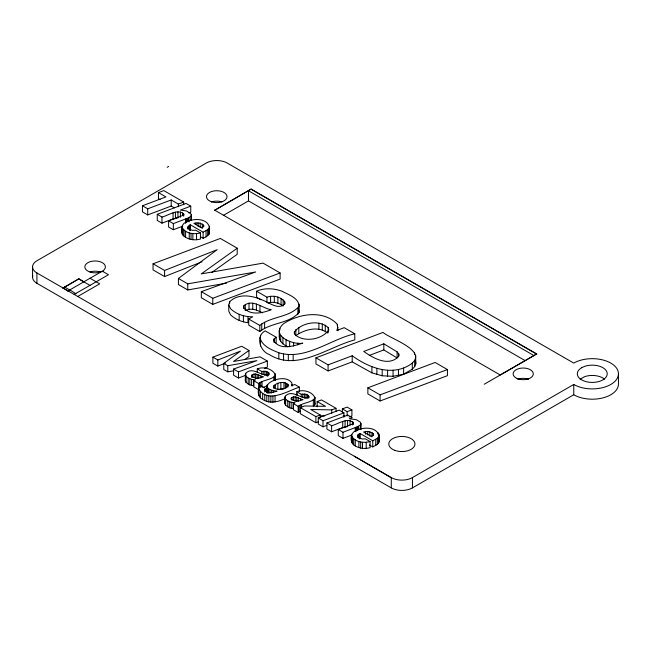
<?xml version="1.0" encoding="UTF-8"?>
<svg xmlns="http://www.w3.org/2000/svg" width="651" height="651" viewBox="0 0 651 651"><rect width="100%" height="100%" fill="white"/><g stroke="black" fill="none" stroke-linecap="round" stroke-linejoin="round"><path stroke-width="0.98" d="M62.952 288.19L78.852 278.84L63.033 287.97L68.013 291.095L69.844 290.037L64.791 287.115L63.033 287.97L36.928 272.972A14.957 8.634 0 0 1 36.928 260.758L206.937 162.677A14.957 8.634 0 0 1 228.045 163.523L573.759 363.095A26.178 15.111 0 0 1 610.784 363.095A26.178 15.111 0 0 1 610.784 384.472A26.178 15.111 0 0 1 573.759 384.472L412.441 477.598A14.957 8.634 0 0 1 391.284 477.598L63.033 287.97M251.131 189.067L214.651 210.306L251.131 189.067L536.709 353.949L484.238 384.236M618.45 373.788L618.45 384.082A26.178 15.111 0 0 1 602.289 398.046A26.178 15.111 0 0 1 573.759 394.766L412.441 487.892A14.957 8.634 0 0 1 391.284 487.892L391.284 477.598M412.441 487.892L412.441 477.598M573.759 394.766L573.759 384.472M102.378 271.744L104.014 269.872A10.286 5.94 0 0 0 96.893 261.051A10.286 5.94 0 0 0 84.98 267.927A10.286 5.94 0 0 0 100.254 272.045L102.378 271.19L108.473 274.738L74.108 294.455M257.275 368.889C263.452 366.293 273.347 368.783 275.495 375.342C271.369 380.184 263.557 379.606 258.642 383.545L258.642 389.656L253.906 386.922L253.906 380.811L255.607 379.826L251.62 379.395L248.194 378.019L246.111 376.392L245.346 374.813L245.744 373.381C252.946 365.512 262.353 378.117 269.416 374.162L268.651 372.624L266.397 371.404L261.71 371.452L257.275 368.889L257.275 372.372M260.913 299.818L256.6 297.328L256.6 291.217L266.959 297.198C272.972 294.993 280.581 296.596 284.674 301.665L284.943 303.537C278.628 310.893 268.717 302.088 261.971 299.891C251.945 295.408 238.315 293.178 229.705 301.714L228.77 305.042L230.56 308.729C236.435 314.368 244.662 316.947 252.71 316.752L248.739 319.039L248.739 325.15L259.798 331.53C271.272 322.343 289.492 323.685 299.11 312.382L298.516 308.883M256.6 291.217C264.558 287.693 273.648 288.271 281.712 291.103C287.978 294.529 298.85 297.743 299.11 306.279C289.492 317.574 271.272 316.231 259.798 325.427L259.798 331.53M296.815 391.715C302.992 389.127 312.887 391.609 315.035 398.168C310.909 403.01 303.097 402.44 298.182 406.379L298.182 412.482L293.446 409.748L293.446 403.636L295.147 402.66L291.16 402.22L287.742 400.845L285.651 399.218L284.886 397.639L285.284 396.215C292.486 388.338 301.893 400.951 308.956 396.996L308.192 395.45L305.937 394.229L301.25 394.278L296.815 391.715L296.815 395.206M313.334 399.901L313.334 406.012L315.035 404.279L314.653 402.473M75.939 293.788L69.844 289.882L68.013 291.095M243.718 305.929L243.677 307.532C250.163 315.971 262.687 313.058 271.239 309.738C262.361 308.33 252.246 298.28 243.718 305.929L243.718 308.541M251.75 375.188L251.734 375.879C254.508 379.492 259.879 378.247 263.549 376.823C259.741 376.221 255.404 371.916 251.75 375.188L251.734 377.621M291.29 398.021L291.274 398.705C294.057 402.326 299.419 401.073 303.089 399.649C299.281 399.047 294.944 394.742 291.29 398.021L291.29 399.763M177.096 218.069L173.076 218.964L161.969 223.147L157.257 220.429L157.257 214.325L161.969 217.043C168.284 215.652 177.69 208.222 183.769 214.065L183.745 214.7L182.068 215.741L168.609 220.876L168.609 226.979L173.345 229.722L182.768 226.174M347.585 420.489L347.585 426.592L342.727 427.609L331.619 431.784L326.916 429.074L326.916 422.963L331.619 425.681C337.934 424.297 347.341 416.868 353.42 422.702L353.395 423.337L351.719 424.379L338.26 429.514L338.26 435.617L342.996 438.359L351.475 435.169M398.811 354.038L398.697 356.398C388.484 367.042 373.308 358.18 363.738 351.45L383.821 343.809L397.102 351.833L398.811 354.038L398.811 355.78M285.219 398.567C278.246 401.846 269.579 404.149 262.646 399.478C257.763 397.411 256.494 388.826 260.945 385.88L265.649 388.598L264.697 390.242C267.488 394.286 273.241 392.358 277.057 391.137C251.001 388.232 284.227 370.622 291.876 383.081L292.136 386.076M337.942 327.258L336.795 330.505L344.192 327.673L354.779 333.784L354.779 339.895C328.194 346.82 296.962 372.12 269.14 354.461C259.855 351.206 255.436 335.997 265.169 330.863L276.146 337.202L274.038 339.049L273.925 341.043C280.443 350.482 293.87 345.99 302.772 343.134C292.974 345.282 269.644 335.379 283.69 323.637C298.931 313.489 323.816 309.664 337.34 324.344L337.942 330.749M209.386 227.37C207.197 217.052 190.735 218.183 183.81 223.505C180.596 226.589 180.53 233.375 184.054 236.264C188.709 239.804 194.877 240.634 200.443 239.039L200.443 232.936L195.699 230.202L192.786 230.364L189.799 229.526L188.342 228.42L187.862 227.329L188.237 226.304L190.393 224.823L203.112 232.163L207.685 229.657L209.386 227.37L209.386 233.473L208.784 234.629L206.082 236.866L203.112 238.274L200.565 236.801M209.386 233.473L209.516 226.214M379.037 436.007C376.848 425.689 360.385 426.828 353.46 432.142C350.246 435.226 350.181 442.013 353.705 444.902C358.359 448.441 364.527 449.271 370.094 447.676L370.094 441.573L365.349 438.839L362.436 439.002L359.45 438.164L357.993 437.057L357.513 435.967L357.887 434.941L360.044 433.46L372.763 440.8L377.344 438.302L379.037 436.007L379.037 442.11L377.344 444.405L372.763 446.912L369.369 444.95M379.037 442.11L379.167 434.852M351.556 441.622L351.727 434.388M287.823 346.796C283.437 344.908 277.855 340.636 279.637 335.216M267.089 386.832L267.089 392.944L267.235 384.782M253.573 379.761L253.573 385.864L249.805 384.904L246.111 382.495L245.346 380.916L245.744 373.381M293.113 402.587L293.113 408.698L289.345 407.729L285.651 405.329L284.886 403.75L285.284 396.215M190.776 220.591L191.28 214.846L190.572 213.43L186.308 210.924L180.417 210.086L190.759 206.155L190.759 212.267L188.896 212.983M360.426 429.229L360.931 423.484L360.223 422.076L356.357 419.708L349.335 418.764L352.272 417.682L347.732 415.061L326.916 422.963M292.136 384.334L291.575 385.685L294.813 384.513L299.346 387.133L299.346 391.495M315.93 357.838L328.08 364.845L352.215 355.772C367.913 367.156 389.925 376.091 408.429 365.748C432.288 351.792 389.819 338.87 383.048 332.392L315.93 357.838L315.93 363.942L328.08 370.956L352.215 361.875L371.892 372.852L382.178 375.782L393.058 376.319L403.636 374.113L412.295 369.207L414.695 366.57L415.777 363.958L415.672 355.275M294.366 331.986C301.478 322.619 318.9 319.332 328.185 327.502L328.82 329.992C321.944 339.716 303.96 342.825 294.757 334.459L294.366 331.986L294.366 333.735M273.453 386.36C276.504 382.349 283.974 380.933 287.954 384.432L288.222 385.506C285.276 389.672 277.57 391.007 273.623 387.418L273.453 386.36L273.453 388.102M298.182 412.482L300.249 411.155M168.609 220.876L173.345 223.61L188.31 217.939L190.776 216.23M338.26 429.514L342.996 432.248L357.96 426.576L360.426 424.867M580.106 379.167L584.793 376.603A14.957 8.634 0 0 1 604.527 379.134M327.453 333.011C318.494 325.703 304.432 329.496 295.847 335.672L295.847 329.561M226.621 283.095L187.773 289.955L178.431 284.56L178.431 278.449L217.125 249.724L164.573 270.45L153.05 263.793L153.05 269.905L164.573 276.561L202.111 261.759M233.782 370.777L227.777 371.835L223.773 369.524L223.773 363.413L240.422 351.141L217.833 359.987L212.893 357.139L212.893 363.242L217.833 366.09L225.336 363.136M244.922 359.466L248.967 356.553L248.967 350.45L241.724 346.267L212.893 357.139M153.05 263.793L220.323 238.445L237.216 248.202L201.24 273.908L263.061 263.126L280.117 272.964L280.117 279.076L212.771 304.383L201.322 297.776L201.322 291.664L255.664 271.98L187.773 283.844L178.431 278.449M211.868 272.419L237.216 254.305L237.216 248.202M248.967 350.45L233.546 361.468L260.042 356.846L267.349 361.061L267.349 367.172L264.558 368.222M167.185 167.291L168.642 166.453M77.689 296.53L99.709 283.828L90.025 278.254L69.844 289.882M223.326 215.416L248.487 200.89L525.276 360.703M214.651 210.127L500.237 375.009L536.709 353.949M90.025 278.254L102.378 271.19M68.095 290.891L69.844 290.037M369.215 355.479L383.821 349.921L397.102 357.944L397.102 351.833M157.257 214.325L186.023 203.421L190.759 206.155M174.387 207.889L171.205 206.058L147.72 214.92L142.447 211.876L142.447 205.773L165.94 196.911L158.462 192.59L158.462 198.701L160.122 199.662M142.447 205.773L147.72 208.816L171.205 199.955L178.35 204.072L183.688 202.07L183.688 204.691M201.322 291.664L212.771 298.272L280.117 272.964M245.932 375.22L238.486 378.019L233.579 375.188L233.579 369.076L238.486 371.908L267.349 361.061M354.779 333.784C330.081 339.44 305.384 360.719 278.831 352.777C271.508 349.799 261.905 346.137 260.026 337.609M299.346 387.133C288.401 390.616 267.325 404.198 258.74 388.769M295.578 394.661L297.466 393.945M367.864 387.817L435.137 362.469L447.432 369.565L447.432 375.676L380.086 400.983L367.864 393.928L367.864 387.817L380.086 394.872L447.432 369.565M320.235 417.608L320.235 414.988L310.73 409.495L331.75 409.886L335.989 408.283L335.989 411.774M326.81 425.388L323.01 426.82L318.274 424.078L318.274 417.975L339.155 410.114L343.931 412.864L343.931 417.234M158.462 192.59L163.8 190.588L183.688 202.07M318.274 417.975L323.01 420.709L343.931 412.864M317.167 406.777L317.167 401.537L321.504 399.926L335.989 408.283M317.167 401.537L325.476 406.338L304.522 405.988L300.282 407.591L315.898 416.607L320.235 414.988M300.249 405.044L300.282 413.694L315.898 422.711L318.502 421.742M262.988 387.418L267.691 385.685M342.361 412.368L342.361 408.877L347.129 407.127L351.906 409.886L351.906 415.989L349.042 417.039M342.361 408.877L347.129 411.635L351.906 409.886M246.176 310.291C251.611 307.573 257.609 310.364 262.581 312.846M233.579 369.076L256.868 360.638L227.777 365.724L223.773 363.413M267.862 303.065C273.021 301.291 278.897 302.805 283.152 306.043L283.152 299.94M283.966 382.568L283.966 388.671L277.863 389.404L277.863 383.293M195.951 222.943L193.9 223.383L201.81 227.948L203.747 226.174L203.625 225.124L200.207 223.13L195.951 222.943L195.951 224.693M365.602 431.58L363.551 432.02L371.461 436.585L373.397 434.811L373.275 433.761L371.924 432.614L367.725 431.458L365.602 431.58L365.602 434.201M181.906 226.874C184.575 233.619 194.234 234.669 200.443 232.936M351.556 435.511C354.225 442.257 363.885 443.307 370.094 441.573M319.739 415.769L324.743 415.859M228.77 305.042L228.77 311.145L230.56 314.832C235.288 319.372 241.529 321.887 247.966 322.693L247.966 316.589M78.852 278.994L90.001 285.374M251.131 189.254L536.709 354.128M534.064 355.658L248.487 190.776L248.487 200.89M248.739 319.039L259.798 325.427M343.158 415.444L344.745 416.363M253.906 380.811L258.642 383.545M293.446 403.636L298.182 406.379M32.778 275.699A14.957 8.634 0 0 0 36.936 283.307L391.284 487.892M391.284 477.777L354.282 456.213M78.852 278.84L83.906 281.785M360.223 428.179L360.931 429.587L360.931 423.484M379.167 440.955L378.841 433.704M415.672 361.378L415.777 363.958M414.695 360.467L414.695 366.57M414.459 352.72L414.459 354.469M412.295 363.103L412.295 369.207M403.636 368.01L403.636 374.113M398.461 369.475L398.461 375.586M393.058 370.216L393.058 376.319M387.597 370.264L387.597 376.376M383.821 343.809L383.821 349.921M382.178 369.678L382.178 375.782M380.086 394.872L380.086 400.983M378.434 437.163L378.434 443.266M378.052 432.565L378.052 434.315M377.344 438.302L377.344 444.405M376.896 368.49L376.896 374.594M375.733 439.392L375.733 445.504M373.275 433.761L373.275 435.503M372.763 440.8L372.763 446.912M371.892 366.749L371.892 372.852M371.924 432.614L371.924 436.976M369.858 431.768L369.858 436.129M367.725 431.458L367.725 434.949M366.188 442.289L366.188 448.393M362.501 442.298L362.501 448.401M360.687 442.005L360.687 448.116M360.044 433.46L360.044 438.701M359.71 433.615L359.71 438.847M359.45 433.769L359.45 438.131M359.01 434.022L359.01 438.383M358.896 441.508L358.896 447.611M358.709 426.218L358.709 429.709M357.96 426.576L357.96 430.067M357.887 434.941L357.887 437.562M356.96 426.983L356.96 430.466M355.975 427.357L355.975 431.719M355.243 427.642L355.243 431.133M355.243 439.824L355.243 445.927M353.705 438.798L353.705 444.902M353.42 422.702L353.42 424.444M353.054 422.051L353.054 423.801M352.557 437.732L352.557 443.836M352.37 421.514L352.37 425.005M352.215 355.772L352.215 361.875M351.833 436.634L351.833 442.737M350.067 420.668L350.067 425.03M347.129 411.635L347.129 415.997M345.079 420.815L345.079 426.926M342.996 432.248L342.996 438.359M342.727 421.498L342.727 427.609M337.34 324.344L337.34 326.094M331.75 409.886L331.75 413.369M331.619 425.681L331.619 431.784M328.185 327.502L328.185 332.734M328.08 364.845L328.08 370.956M325.272 325.109L325.272 331.221M323.01 420.709L323.01 426.82M322.278 323.807L322.278 329.919M318.892 323.132L318.892 329.243M315.898 416.607L315.898 422.711M315.035 397.265L315.035 404.279M314.506 399.055L314.506 405.166M308.843 396.19L308.843 397.94M308.192 395.45L308.192 398.07M307.288 394.84L307.288 398.322M305.937 394.229L305.937 398.591M304.408 393.879L304.408 398.241M302.805 393.871L302.805 397.362M301.584 404.491L301.584 407.982M301.25 394.278L301.25 396.898M300.502 398.908L300.502 400.658M299.126 304.172L299.11 312.382M299.012 405.703L299.012 411.806M298.801 327.355L298.801 333.467M298.248 397.826L298.248 401.309M297.987 343.069L297.987 344.81M297.889 308.346L297.889 314.449M296.734 397.2L296.734 401.561M295.163 396.809L295.163 401.171M293.601 342.589L293.601 346.08M293.56 396.833L293.56 400.316M293.17 354.697L293.17 360.8M291.941 397.419L291.941 400.031M291.16 402.22L291.16 408.332M289.622 341.515L289.622 346.747M289.345 401.626L289.345 407.729M288.328 354.665L288.328 360.776M287.954 384.432L287.954 387.052M287.742 400.845L287.742 406.956M286.7 383.415L286.7 387.776M286.033 339.855L286.033 345.966M285.651 399.218L285.651 405.329M285.423 382.853L285.423 388.086M284.886 397.639L284.886 403.75M284.674 301.665L284.674 304.286M283.559 354.03L283.559 360.133M282.916 337.723L282.916 343.826M281.053 298.5L281.053 304.603M280.882 382.609L280.882 388.72M280.736 335.452L280.736 341.555M279.84 328.316L279.84 330.057M279.499 333.092L279.499 339.204M279.222 330.708L279.222 336.811M278.831 352.777L278.831 358.888M277.887 297.092L277.887 303.195M276.146 337.202L276.146 343.313M275.495 374.439L275.495 380.575M275.357 384.375L275.357 388.737M275.104 373.536L275.104 379.647M275.056 395.841L275.056 401.944M274.966 376.229L274.966 380.591M274.315 296.278L274.315 302.381M274.087 385.319L274.087 387.939M274.038 339.049L274.038 342.54M273.786 377.075L273.786 380.566M273.127 390.901L273.127 392.643M272.94 396.093L272.94 402.196M271.426 390.445L271.426 393.058M270.873 396.077L270.873 402.188M270.588 296.246L270.588 302.357M269.888 389.729L269.888 393.22M268.83 395.808L268.83 401.911M268.651 372.624L268.651 375.245M268.554 388.818L268.554 393.18M267.748 372.006L267.748 376.368M267.618 387.841L267.618 393.074M266.959 297.198L266.959 302.43M266.967 385.807L266.967 391.918M266.796 395.271L266.796 401.374M266.397 371.404L266.397 375.765M265.649 388.598L265.649 391.21M264.867 371.054L264.867 375.415M264.745 389.388L264.745 392M264.754 394.465L264.754 400.568M264.623 322.326L264.623 328.43M263.264 371.046L263.264 374.528M262.646 393.375L262.646 399.478M262.044 381.657L262.044 386.897M261.743 323.856L261.743 329.959M261.71 371.452L261.71 374.065M260.961 376.083L260.961 377.824M260.709 382.218L260.709 387.451M260.53 335.289L260.53 337.91M260.457 339.92L260.457 346.031M260.327 391.69L260.327 397.794M259.952 305.465L259.952 311.577M259.472 382.869L259.472 387.231M258.927 389.762L258.927 395.865M258.707 374.992L258.707 378.483M257.186 374.366L257.186 378.727M256.404 304.009L256.404 310.112M255.623 373.983L255.623 378.345M254.02 374L254.02 377.49M252.751 303.106L252.751 309.217M252.401 374.585L252.401 377.206M251.62 379.395L251.62 385.506M249.805 378.792L249.805 384.904M249.007 303.154L249.007 309.258M248.194 378.019L248.194 384.123M246.111 376.392L246.111 382.495M245.346 374.813L245.346 380.916M245.232 304.522L245.232 310.633M243.401 315.735L243.401 321.846M239.169 314.343L239.169 320.447M238.486 371.908L238.486 378.019M229.705 301.714L229.705 303.456M227.777 365.724L227.777 371.835M217.833 359.987L217.833 366.09M212.771 298.272L212.771 304.383M208.784 228.525L208.784 234.629M207.685 229.657L207.685 235.768M206.082 230.755L206.082 236.866M203.625 225.124L203.625 226.865M203.112 232.163L203.112 238.274M202.274 223.977L202.274 228.338M200.207 223.13L200.207 227.492M198.067 222.821L198.067 226.312M196.537 233.644L196.537 239.755M192.851 233.66L192.851 239.763M191.28 214.846L191.28 220.079M191.036 233.367L191.036 239.478M190.393 224.823L190.393 230.055M190.059 224.977L190.059 230.21M189.799 225.132L189.799 230.364M189.36 225.384L189.36 229.746M189.246 232.871L189.246 238.974M189.059 217.58L189.059 221.942M188.31 217.939L188.31 221.43M188.237 226.304L188.237 228.924M187.862 227.329L187.862 229.071M187.773 283.844L187.773 289.955M187.309 218.345L187.309 221.828M186.324 218.72L186.324 222.211M185.592 219.005L185.592 223.366M185.592 231.178L185.592 237.29M184.054 230.161L184.054 236.264M183.769 214.065L183.769 215.806M183.403 213.414L183.403 216.034M182.907 229.095L182.907 235.198M182.719 212.877L182.719 215.497M182.182 227.996L182.182 234.1M180.417 212.031L180.417 217.263M178.35 204.072L178.35 206.692M177.935 211.852L177.935 217.955M175.428 212.177L175.428 218.28M173.345 223.61L173.345 229.722M173.076 212.861L173.076 218.964M171.205 199.955L171.205 206.058M164.573 270.45L164.573 276.561M161.969 217.043L161.969 223.147M147.72 208.816L147.72 214.92M36.928 272.972L36.936 283.307M32.55 266.861L32.55 277.204M89.968 271.972A10.286 5.94 0 0 1 100.254 271.972M211.608 201.916A10.286 5.94 0 0 1 221.893 201.916M517.732 379.264A10.099 5.826 0 0 1 528.588 379.224M581.685 367.669L579.317 369.467A14.957 8.634 0 0 0 589.668 382.292A14.957 8.634 0 0 0 607.001 372.291A14.957 8.634 0 0 0 584.793 366.31L581.685 367.669M394.978 450.427A13.093 7.56 0 0 0 414.956 444.234A13.093 7.56 0 0 0 395.686 437.342A13.093 7.56 0 0 0 394.978 450.427M211.608 201.81A10.286 5.94 0 0 0 227.036 196.667A10.286 5.94 0 0 0 211.608 191.524A10.286 5.94 0 0 0 211.608 201.81M517.122 378.508A10.099 5.826 0 0 0 533.234 374.585A10.099 5.826 0 0 0 519.286 368.49A10.099 5.826 0 0 0 517.122 378.508"/></g></svg>
